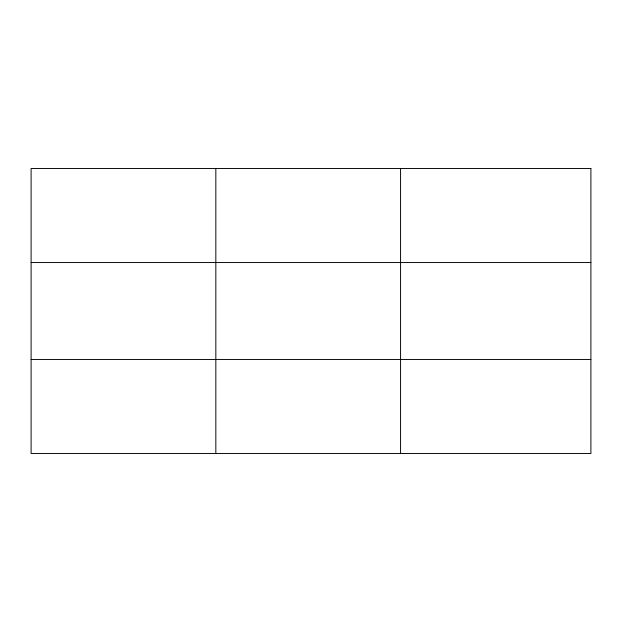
<?xml version="1.0" encoding="UTF-8"?>
<svg xmlns="http://www.w3.org/2000/svg" width="622" height="622" viewBox="0 0 622 622"><rect width="100%" height="100%" fill="white"/><g stroke="black" fill="none" stroke-linecap="round" stroke-linejoin="round"><path stroke-width="0.93" d="M215.834 168.484L215.834 453.516M400.568 168.484L400.568 453.516M31.1 262.546L590.9 262.546M31.1 359.454L590.9 359.454M590.9 168.484L590.9 453.516L31.1 453.516L31.1 168.484L590.9 168.484"/></g></svg>
